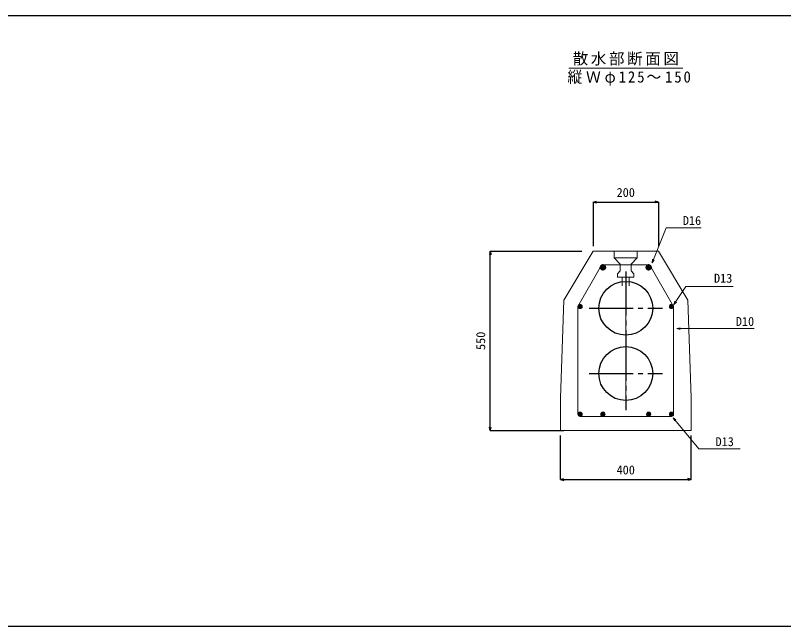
# Model space of a CAD drawing. Units: millimetres, scale not verified. Extents: x -9232 to 7975, y -6572 to 1682.
# Drawn here: x -6878 to -4524, y -2083 to -210 of the extents above; entities that cross this region are included whole.
import ezdxf
from ezdxf.enums import TextEntityAlignment as Align

# ---------------------------------------------------------------- set-up
doc = ezdxf.new("R2010")
doc.units = ezdxf.units.MM
doc.header["$LTSCALE"] = 15
doc.linetypes.add('CHAIN1', pattern=[8, 5, -1, 1, -1])
doc.linetypes.add('CHAIN2', pattern=[12, 9, -1, 1, -1])
doc.layers.add('0-1_ブロック', color=2, linetype='Continuous', lineweight=18)
doc.layers.add('0-A', color=7, linetype='Continuous', lineweight=18)
for name, color, linetype in [('0-2_HI-VP', 7, 'Continuous'), ('0-3_鉄筋', 4, 'Continuous'), ('0-6_寸法', 4, 'Continuous')]:
    doc.layers.add(name, color=color, linetype=linetype)
doc.styles.add('ＭＳ ゴシック', font='')
doc.styles.get('ＭＳ ゴシック').set_extended_font_data('MS Gothic')

msp = doc.modelspace()

# ---------------------------------------------------------------- linework, layer by layer
at = {"layer": '0-1_ブロック', "color": 3}
for p, q in [((-5107.91, -932.25), (-5197.91, -1082.25)), ((-5107.91, -932.25), (-5197.91, -1082.25)), ((-5107.91, -932.25), (-4907.91, -932.25)), ((-5107.91, -932.25), (-4907.91, -932.25)), ((-4907.91, -932.25), (-4817.91, -1082.25)), ((-5207.91, -1382.25), (-5197.91, -1082.25)), ((-5197.91, -1082.25), (-5207.91, -1382.25)), ((-4817.91, -1082.25), (-4807.91, -1382.25)), ((-5207.91, -1482.25), (-5207.91, -1382.25)), ((-4807.91, -1482.25), (-4807.91, -1382.25)), ((-5207.91, -1482.25), (-4807.91, -1482.25))]:
    msp.add_line(p, q, dxfattribs=at)
at = {"layer": '0-1_ブロック', "color": 7}
for p, q in [((-5043.13, -952.55), (-5043.13, -932.55)), ((-5043.13, -952.55), (-5043.13, -932.55)), ((-4973.13, -952.55), (-4973.13, -932.55)), ((-4973.13, -952.55), (-4973.13, -932.55)), ((-5043.13, -952.55), (-4973.13, -952.55)), ((-5043.13, -952.55), (-5025.13, -972.55)), ((-5043.13, -952.55), (-4973.13, -952.55)), ((-5043.13, -952.55), (-5025.13, -972.55)), ((-4973.13, -952.55), (-4991.13, -972.55)), ((-4973.13, -952.55), (-4991.13, -972.55)), ((-5025.13, -972.55), (-5025.13, -992.55)), ((-5025.13, -972.55), (-5025.13, -992.55)), ((-4991.13, -972.55), (-4991.13, -992.55)), ((-4991.13, -972.55), (-4991.13, -992.55)), ((-5025.13, -992.55), (-5033.13, -1002.55)), ((-5025.13, -992.55), (-5033.13, -1002.55)), ((-5033.13, -1012.55), (-5033.13, -1002.55)), ((-5033.13, -1012.55), (-5033.13, -1002.55)), ((-4991.13, -992.55), (-4983.13, -1002.55)), ((-4991.13, -992.55), (-4983.13, -1002.55)), ((-5019.13, -1024.3), (-5019.13, -1012.55)), ((-5019.13, -1038.46), (-5019.13, -1012.55)), ((-4997.13, -1024.3), (-4997.13, -1012.55)), ((-4997.13, -1015.48), (-4997.13, -1038.39)), ((-4851.42, -1169.89), (-4841.28, -1167.17)), ((-4851.42, -1169.89), (-4614.42, -1169.89)), ((-4851.42, -1169.89), (-4841.28, -1172.61))]:
    msp.add_line(p, q, dxfattribs=at)
at = {"layer": '0-1_ブロック'}
for p, q in [((-5085.91, -982.25), (-5154.41, -1102.25)), ((-5085.88, -981.56), (-5078.61, -974.29)), ((-5085.8, -983.6), (-5076.57, -974.37)), ((-5085.33, -985.25), (-5074.91, -974.84)), ((-5085.01, -978.56), (-5081.6, -975.16)), ((-5084.6, -986.64), (-5073.52, -975.56)), ((-5083.66, -987.82), (-5072.34, -976.51)), ((-5082.51, -988.8), (-5071.37, -977.65)), ((-5081.16, -989.56), (-5070.6, -979.01)), ((-5079.56, -990.08), (-5070.08, -980.61)), ((-5077.91, -974.25), (-4937.91, -974.25)), ((-5077.6, -990.25), (-5069.91, -982.56)), ((-5074.89, -989.67), (-5070.5, -985.27)), ((-4938.22, -990.25), (-4945.9, -982.56)), ((-4936.26, -990.08), (-4945.74, -980.61)), ((-4940.92, -989.67), (-4945.32, -985.27)), ((-4934.66, -989.56), (-4945.22, -979.01)), ((-4933.3, -988.8), (-4944.45, -977.65)), ((-4932.16, -987.82), (-4943.47, -976.51)), ((-4931.22, -986.64), (-4942.29, -975.56)), ((-4930.49, -985.25), (-4940.9, -974.84)), ((-4930.02, -983.6), (-4939.25, -974.37)), ((-4929.94, -981.56), (-4937.21, -974.29)), ((-4930.81, -978.56), (-4934.22, -975.16)), ((-4929.91, -982.25), (-4861.41, -1102.25)), ((-5154.41, -1432.25), (-5154.41, -1102.25)), ((-5154.4, -1102.51), (-5147.66, -1095.76)), ((-5154.28, -1100.97), (-5149.19, -1095.88)), ((-5154.23, -1103.75), (-5146.41, -1095.93)), ((-5153.88, -1104.81), (-5145.35, -1096.28)), ((-5153.39, -1105.74), (-5144.42, -1096.77)), ((-5153.19, -1098.46), (-5151.7, -1096.98)), ((-5152.79, -1106.55), (-5143.61, -1097.37)), ((-5152.07, -1107.25), (-5142.92, -1098.09)), ((-5151.24, -1107.83), (-5142.33, -1098.92)), ((-5150.3, -1108.3), (-5141.86, -1099.87)), ((-5149.21, -1108.62), (-5141.54, -1100.96)), ((-5147.92, -1108.75), (-5141.41, -1102.24)), ((-5146.31, -1108.56), (-5141.61, -1103.85)), ((-4867.89, -1108.75), (-4874.41, -1102.24)), ((-4866.61, -1108.62), (-4874.28, -1100.96)), ((-4869.51, -1108.56), (-4874.21, -1103.85)), ((-4865.52, -1108.3), (-4873.95, -1099.87)), ((-4864.57, -1107.83), (-4873.49, -1098.92)), ((-4863.74, -1107.25), (-4872.9, -1098.09)), ((-4863.03, -1106.55), (-4872.2, -1097.37)), ((-4862.42, -1105.74), (-4871.39, -1096.77)), ((-4861.93, -1104.81), (-4870.47, -1096.28)), ((-4861.58, -1103.75), (-4869.4, -1095.93)), ((-4861.41, -1102.51), (-4868.16, -1095.76)), ((-4861.54, -1100.97), (-4866.62, -1095.88)), ((-4862.63, -1098.46), (-4864.11, -1096.98)), ((-4861.41, -1432.25), (-4861.41, -1102.25)), ((-5154.4, -1432.51), (-5147.66, -1425.76)), ((-5154.28, -1430.97), (-5149.19, -1425.88)), ((-5154.23, -1433.75), (-5146.41, -1425.93)), ((-5153.88, -1434.81), (-5145.35, -1426.28)), ((-5153.39, -1435.74), (-5144.42, -1426.77)), ((-5153.19, -1428.46), (-5151.7, -1426.98)), ((-5152.79, -1436.55), (-5143.61, -1427.37)), ((-5152.07, -1437.25), (-5142.92, -1428.09)), ((-5151.24, -1437.83), (-5142.33, -1428.92)), ((-5150.3, -1438.3), (-5141.86, -1429.87)), ((-5149.21, -1438.62), (-5141.54, -1430.96)), ((-5147.92, -1438.75), (-5141.41, -1432.24)), ((-5146.31, -1438.56), (-5141.61, -1433.85)), ((-5084.4, -1432.51), (-5077.66, -1425.76)), ((-5084.28, -1430.97), (-5079.19, -1425.88)), ((-5084.23, -1433.75), (-5076.41, -1425.93)), ((-5083.88, -1434.81), (-5075.35, -1426.28)), ((-5083.39, -1435.74), (-5074.42, -1426.77)), ((-5083.19, -1428.46), (-5081.7, -1426.98)), ((-5082.79, -1436.55), (-5073.61, -1427.37)), ((-5082.07, -1437.25), (-5072.92, -1428.09)), ((-5081.24, -1437.83), (-5072.33, -1428.92)), ((-5080.3, -1438.3), (-5071.86, -1429.87)), ((-5079.21, -1438.62), (-5071.54, -1430.96)), ((-5077.92, -1438.75), (-5071.41, -1432.24)), ((-5076.31, -1438.56), (-5071.61, -1433.85)), ((-4937.89, -1438.75), (-4944.41, -1432.24)), ((-4936.61, -1438.62), (-4944.28, -1430.96)), ((-4939.51, -1438.56), (-4944.21, -1433.85)), ((-4935.52, -1438.3), (-4943.95, -1429.87)), ((-4934.57, -1437.83), (-4943.49, -1428.92)), ((-4933.74, -1437.25), (-4942.9, -1428.09)), ((-4933.03, -1436.55), (-4942.2, -1427.37)), ((-4932.42, -1435.74), (-4941.39, -1426.77)), ((-4931.93, -1434.81), (-4940.47, -1426.28)), ((-4931.58, -1433.75), (-4939.4, -1425.93)), ((-4931.41, -1432.51), (-4938.16, -1425.76)), ((-4931.54, -1430.97), (-4936.62, -1425.88)), ((-4932.63, -1428.46), (-4934.11, -1426.98)), ((-4867.89, -1438.75), (-4874.41, -1432.24)), ((-4866.61, -1438.62), (-4874.28, -1430.96)), ((-4869.51, -1438.56), (-4874.21, -1433.85)), ((-4865.52, -1438.3), (-4873.95, -1429.87)), ((-4864.57, -1437.83), (-4873.49, -1428.92)), ((-4863.74, -1437.25), (-4872.9, -1428.09)), ((-4863.03, -1436.55), (-4872.2, -1427.37)), ((-4862.42, -1435.74), (-4871.39, -1426.77)), ((-4861.93, -1434.81), (-4870.47, -1426.28)), ((-4861.58, -1433.75), (-4869.4, -1425.93)), ((-4861.41, -1432.51), (-4868.16, -1425.76)), ((-4861.54, -1430.97), (-4866.62, -1425.88)), ((-4862.63, -1428.46), (-4864.11, -1426.98)), ((-5147.91, -1438.75), (-4867.91, -1438.75))]:
    msp.add_line(p, q, dxfattribs=at)
at = {"layer": '0-1_ブロック', "color": 4, "linetype": 'CHAIN1'}
for p, q in [((-5067.91, -982.25), (-5087.91, -982.25)), ((-5077.91, -992.25), (-5077.91, -972.25)), ((-4947.91, -982.25), (-4927.91, -982.25)), ((-4937.91, -992.25), (-4937.91, -972.25))]:
    msp.add_line(p, q, dxfattribs=at)
at = {"layer": '0-1_ブロック', "color": 7, "linetype": 'CHAIN2'}
msp.add_line((-5007.91, -1406.26), (-5007.91, -1005.1), dxfattribs=at)
at = {"layer": '0-1_ブロック', "color": 7}
msp.add_lwpolyline([(-5033.13, -1012.55), (-4983.13, -1012.55), (-4983.13, -1002.55)], dxfattribs=at)
msp.add_lwpolyline([(-5033.13, -1012.55), (-4983.13, -1012.55), (-4983.13, -1002.55)], dxfattribs=at)
at = {"layer": '0-1_ブロック'}
for centre, radius in [((-5077.91, -982.25), 8), ((-4937.91, -982.25), 8), ((-5147.91, -1102.25), 6.5), ((-4867.91, -1102.25), 6.5), ((-5147.91, -1432.25), 6.5), ((-5077.91, -1432.25), 6.5), ((-4937.91, -1432.25), 6.5), ((-4867.91, -1432.25), 6.5)]:
    msp.add_circle(centre, radius, dxfattribs=at)
at = {"layer": '0-2_HI-VP', "linetype": 'CHAIN2'}
for p, q in [((-5007.91, -995.05), (-5007.91, -1220.05)), ((-5120.41, -1107.55), (-4895.41, -1107.55)), ((-5007.91, -1195.05), (-5007.91, -1420.05)), ((-5120.41, -1307.55), (-4895.41, -1307.55))]:
    msp.add_line(p, q, dxfattribs=at)
at = {"layer": '0-2_HI-VP', "color": 1}
msp.add_lwpolyline([(-8917.86, -210.23), (-2912.13, -210.23), (-2912.13, -2082.84), (-8917.86, -2082.84)], close=True, dxfattribs=at)
at = {"layer": '0-2_HI-VP'}
for centre in [(-5007.91, -1107.55), (-5007.91, -1307.55)]:
    msp.add_circle(centre, 82.5, dxfattribs=at)
at = {"layer": '0-3_鉄筋'}
for p, q in [((-5207.91, -1632.25), (-5207.91, -1497.25)), ((-4807.91, -1632.25), (-4807.91, -1497.25)), ((-5207.91, -1632.25), (-5197.77, -1629.54)), ((-5207.91, -1632.25), (-4807.91, -1632.25)), ((-5207.91, -1632.25), (-5197.77, -1634.97)), ((-4807.91, -1632.25), (-4818.05, -1629.54)), ((-4807.91, -1632.25), (-4818.05, -1634.97))]:
    msp.add_line(p, q, dxfattribs=at)
at = {"layer": '0-6_寸法'}
for p, q in [((-5107.91, -782.25), (-5097.77, -779.54)), ((-5107.91, -782.25), (-4907.91, -782.25)), ((-5107.91, -782.25), (-5097.77, -784.97)), ((-5107.91, -782.25), (-5107.91, -917.25)), ((-4907.91, -782.25), (-4918.05, -779.54)), ((-4907.91, -782.25), (-4918.05, -784.97)), ((-4907.91, -782.25), (-4907.91, -917.25)), ((-5422.91, -932.25), (-5425.63, -942.4)), ((-5422.91, -1482.25), (-5422.91, -932.25)), ((-5422.91, -932.25), (-5420.19, -942.4)), ((-5422.91, -932.25), (-5142.89, -932.25)), ((-5422.91, -1482.25), (-5425.63, -1472.11)), ((-5422.91, -1482.25), (-5420.19, -1472.11)), ((-5422.91, -1482.25), (-5197.91, -1482.25))]:
    msp.add_line(p, q, dxfattribs=at)
at = {"layer": '0-A'}
for p, q in [((-5182.27, -372.39), (-4833.55, -372.39)), ((-4927.5, -967.84), (-4926.2, -957.42)), ((-4927.5, -967.84), (-4921.17, -959.47)), ((-4860.68, -1096.2), (-4857.36, -1086.24)), ((-4860.68, -1096.2), (-4852.83, -1089.24)), ((-4862.86, -1442.74), (-4858.48, -1452.29)), ((-4783.69, -1538.19), (-4657.57, -1538.19))]:
    msp.add_line(p, q, dxfattribs=at)
for points in [[(-4927.5, -967.84), (-4883.98, -860.69), (-4776.83, -860.69)], [(-4860.68, -1096.2), (-4824.28, -1041.07), (-4678.58, -1041.07)], [(-4783.69, -1538.19), (-4862.86, -1442.74), (-4854.3, -1448.82)]]:
    msp.add_lwpolyline(points, dxfattribs=at)

# ---------------------------------------------------------------- texts
at = {"layer": '0-1_ブロック', "color": 4, "style": 'ＭＳ ゴシック'}
msp.add_text('D10', height=27.49, dxfattribs=at).set_placement((-4670.67, -1169.89), align=Align.BOTTOM_LEFT)
at = {"layer": '0-3_鉄筋', "style": 'ＭＳ ゴシック'}
msp.add_text('400', height=27.49, dxfattribs=at).set_placement((-5036.03, -1624.75), align=Align.BOTTOM_LEFT)
at = {"layer": '0-6_寸法', "style": 'ＭＳ ゴシック'}
msp.add_text('200', height=27.49, dxfattribs=at).set_placement((-5036.03, -774.75), align=Align.BOTTOM_LEFT)
msp.add_text('550', height=27.49, rotation=90, dxfattribs=at).set_placement((-5430.41, -1235.38), align=Align.BOTTOM_LEFT)
at = {"layer": '0-A', "color": 4, "style": 'ＭＳ ゴシック'}
for s, p in [('D16', (-4833.08, -860.69)), ('D13', (-4737.55, -1037.46)), ('D13', (-4732.8, -1538.16))]:
    msp.add_text(s, height=27.49, dxfattribs=at).set_placement(p, align=Align.BOTTOM_LEFT)
at = {"layer": '0-A', "char_height": 34.84, "attachment_point": 7, "style": 'ＭＳ ゴシック'}
for s, insert in [('\\T1.17;散水部断面図', (-5170.66, -364.34)), ('\\T1.26;\\W0.95;縦Ｗφ125～150', (-5186.58, -425.68))]:
    msp.add_mtext(s, dxfattribs=dict(at, insert=insert))

doc.saveas('drawing.dxf')
